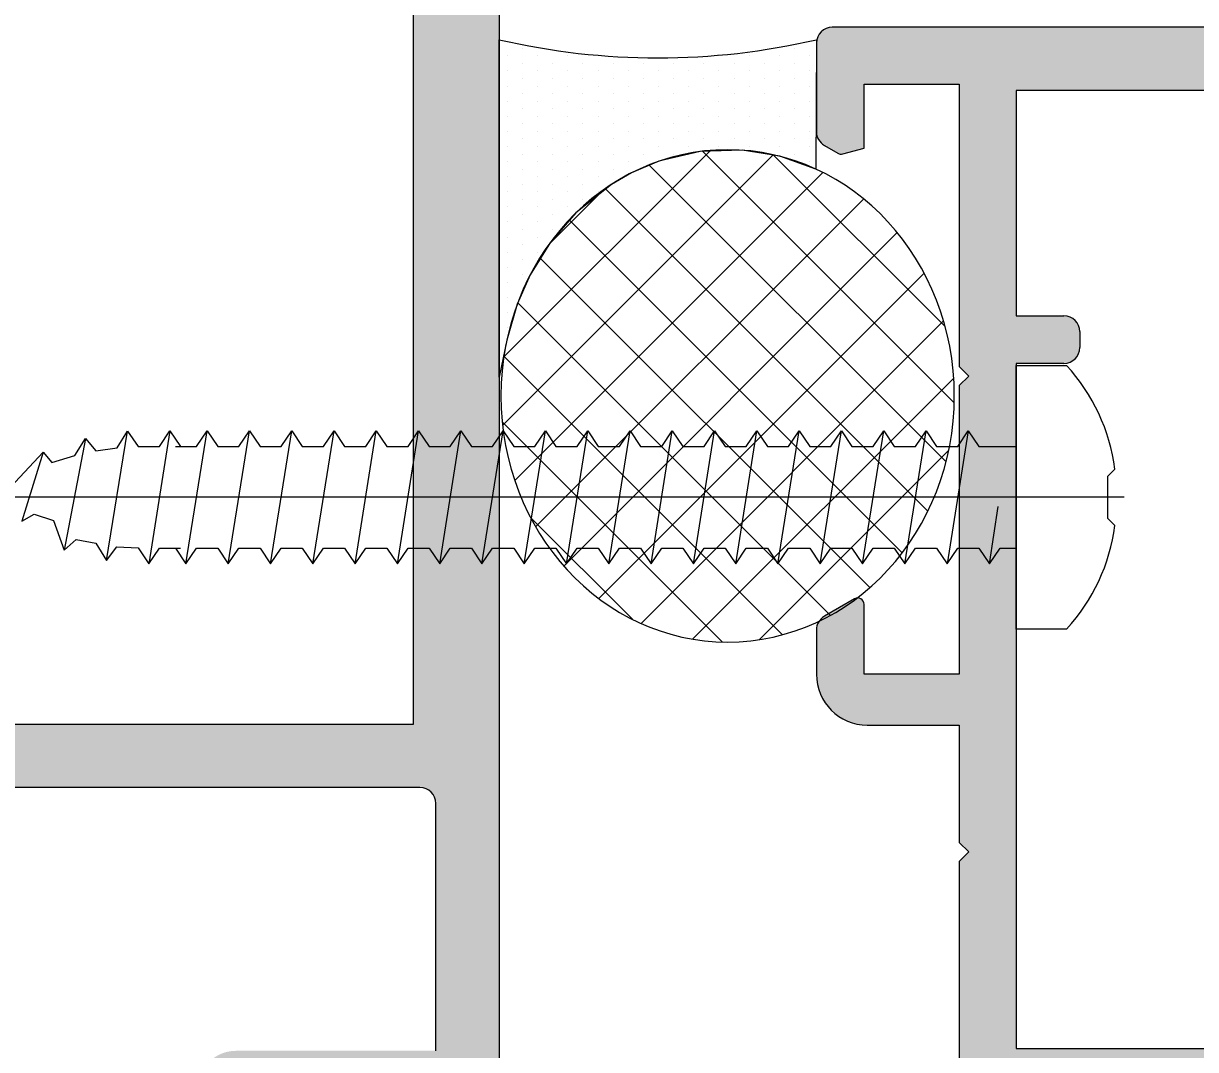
# Model space of a CAD drawing. Extents: x 820 to 5791, y 1495 to 5010.
# Drawn here: x 2907.484 to 2911.179, y 2081.783 to 2085.019 of the extents above; entities that cross this region are included whole.
import ezdxf

# ---------------------------------------------------------------- set-up
doc = ezdxf.new("R2010")
doc.units = 0
doc.header["$LTSCALE"] = 20
doc.layers.get('0').update_dxf_attribs({"linetype": 'CONTINUOUS', "lineweight": 15})
doc.layers.get('DEFPOINTS').update_dxf_attribs({"linetype": 'CONTINUOUS'})
doc.layers.add('_00_TT_PLASTER INTERIOR', color=60, linetype='CONTINUOUS', lineweight=0)
doc.layers.add('ölç', color=63, linetype='CONTINUOUS', lineweight=20)
doc.layers.add('dış ölçü', color=7, linetype='CONTINUOUS', lineweight=20, true_color=0x0d6787)
doc.styles.add('TRS', font='times.ttf', dxfattribs={"width": 0.8})
doc.dimstyles.new('dış ölçü', dxfattribs={"dimtxt": 12, "dimasz": 5, "dimexe": 5, "dimexo": 35, "dimgap": 5, "dimtad": 1, "dimdec": 0, "dimdsep": 46, "dimtxsty": 'TRS', "dimblk": 'DOT', "dimcen": 0, "dimdle": 0.1, "dimclrd": 256, "dimclre": 256, "dimclrt": 73, "dimadec": 0, "dimazin": 0, "dimtfac": 0.3, "dimtdec": 0, "dimtix": 1, "dimtmove": 2, "dimatfit": 3, "dimldrblk": 'DOT', "dimfxl": 1, "dimfxlon": 1, "dimtolj": 1, "dimarcsym": 0})

# ---------------------------------------------------------------- blocks, each defined once
blk = doc.blocks.new('_Dot')
at = {"layer": 'ölç', "color": 0, "lineweight": -2}
blk.add_line((-0.5, 0), (-1, 0), dxfattribs=at)
at = {"layer": 'ölç', "color": 0, "const_width": 0.5}
blk.add_lwpolyline([(-0.25, 0, 1), (0.25, 0, 1)], format="xyb", close=True, dxfattribs=at)
blk = doc.blocks.new('*D176')
at = {"layer": 'DEFPOINTS', "color": 0, "transparency": 16777216}
for p in [(2844.1763, 2097.0445), (3414.391, 2084.5543), (3414.391, 1809.2783)]:
    blk.add_point(p, dxfattribs=at)
at = {"layer": 'dış ölçü', "lineweight": -2, "transparency": 16777216}
for p, q in [((2844.1763, 1810.2783), (2844.1763, 1804.2783)), ((3414.391, 1810.2783), (3414.391, 1804.2783)), ((2849.1763, 1809.2783), (3409.391, 1809.2783))]:
    blk.add_line(p, q, dxfattribs=at)
at = {"layer": 'dış ölçü', "lineweight": -2, "transparency": 16777216, "xscale": 5, "yscale": 5, "zscale": 5, "rotation": 180}
blk.add_blockref('_Dot', (2844.1763, 1809.2783), dxfattribs=at)
at = {"layer": 'dış ölçü', "lineweight": -2, "transparency": 16777216, "xscale": 5, "yscale": 5, "zscale": 5}
blk.add_blockref('_Dot', (3414.391, 1809.2783), dxfattribs=at)
at = {"layer": 'dış ölçü', "color": 73, "transparency": 16777216, "insert": (3129.2837, 1820.3994), "char_height": 12, "attachment_point": 5, "style": 'TRS'}
blk.add_mtext('\\A1;570', dxfattribs=at)
blk = doc.blocks.new('*D180')
at = {"layer": 'DEFPOINTS', "color": 0, "transparency": 16777216}
for p in [(3700.9717, 2100.0445), (2054.2879, 2083.4408), (3700.9717, 1729.2783)]:
    blk.add_point(p, dxfattribs=at)
at = {"layer": 'dış ölçü', "lineweight": -2, "transparency": 16777216}
for p, q in [((2054.2879, 1730.2783), (2054.2879, 1724.2783)), ((3700.9717, 1730.2783), (3700.9717, 1724.2783)), ((2059.2879, 1729.2783), (3695.9717, 1729.2783))]:
    blk.add_line(p, q, dxfattribs=at)
at = {"layer": 'dış ölçü', "lineweight": -2, "transparency": 16777216, "xscale": 5, "yscale": 5, "zscale": 5, "rotation": 180}
blk.add_blockref('_Dot', (2054.2879, 1729.2783), dxfattribs=at)
at = {"layer": 'dış ölçü', "lineweight": -2, "transparency": 16777216, "xscale": 5, "yscale": 5, "zscale": 5}
blk.add_blockref('_Dot', (3700.9717, 1729.2783), dxfattribs=at)
at = {"layer": 'dış ölçü', "color": 73, "transparency": 16777216, "insert": (2877.6298, 1740.3994), "char_height": 12, "attachment_point": 5, "style": 'TRS'}
blk.add_mtext('\\A1;1647', dxfattribs=at)
blk = doc.blocks.new('HGJFG')
h = blk.add_hatch(color=9)
h.dxf.hatch_style = 1
h.paths.add_polyline_path([(-2257.7627, -3287.7404), (-2258.4427, -3287.7404), (-2258.4427, -3289.1104), (-2257.7627, -3289.1104)], flags=16)
edge = h.paths.add_edge_path()
edge.add_line((-2260.4027, -3287.7904), (-2260.4027, -3288.5704))
edge.add_line((-2260.4027, -3288.5704), (-2259.7726, -3288.5704))
edge.add_arc((-2259.7726, -3288.6904), 0.12, 360, 450, ccw=False)
edge.add_line((-2259.6526, -3288.6904), (-2259.6526, -3289.0404))
edge.add_arc((-2259.7026, -3289.0404), 0.05, 270, 360, ccw=False)
edge.add_line((-2259.7026, -3289.0904), (-2259.8425, -3289.0904))
edge.add_arc((-2259.8428, -3289.0604), 0.03, 180, 270.5033, ccw=False)
edge.add_line((-2259.8728, -3289.0604), (-2259.8728, -3289.0404))
edge.add_arc((-2259.8228, -3289.0404), 0.05, 90, 180, ccw=False)
edge.add_line((-2259.8228, -3288.9904), (-2259.7728, -3288.9904))
edge.add_line((-2259.7728, -3288.9904), (-2259.7728, -3288.7904))
edge.add_line((-2259.7728, -3288.7904), (-2260.1028, -3288.7904))
edge.add_line((-2260.1028, -3288.7904), (-2260.1228, -3288.7704))
edge.add_line((-2260.1228, -3288.7704), (-2260.1428, -3288.7904))
edge.add_line((-2260.1428, -3288.7904), (-2260.4728, -3288.7904))
edge.add_line((-2260.4728, -3288.7904), (-2260.4728, -3288.9904))
edge.add_line((-2260.4728, -3288.9904), (-2260.4228, -3288.9904))
edge.add_arc((-2260.4228, -3289.0404), 0.05, 360, 450, ccw=False)
edge.add_line((-2260.3728, -3289.0404), (-2260.3728, -3289.0604))
edge.add_arc((-2260.4028, -3289.0604), 0.03, 270, 360, ccw=False)
edge.add_line((-2260.4028, -3289.0904), (-2260.5527, -3289.0904))
edge.add_arc((-2260.5527, -3289.0404), 0.05, 180, 270, ccw=False)
edge.add_line((-2260.6027, -3289.0404), (-2260.6027, -3270.2905))
edge.add_arc((-2260.5527, -3270.2905), 0.05, 450.0013, 539.9987, ccw=False)
edge.add_line((-2260.5527, -3270.2405), (-2255.6527, -3270.2405))
edge.add_arc((-2255.6527, -3270.2905), 0.05, 360.0013, 449.9987, ccw=False)
edge.add_line((-2255.6027, -3270.2905), (-2255.6027, -3289.0404))
edge.add_arc((-2255.6527, -3289.0404), 0.05, 270, 360, ccw=False)
edge.add_line((-2255.6527, -3289.0904), (-2255.8026, -3289.0904))
edge.add_arc((-2255.8026, -3289.0604), 0.03, 180, 270, ccw=False)
edge.add_line((-2255.8326, -3289.0604), (-2255.8326, -3289.0404))
edge.add_arc((-2255.7826, -3289.0404), 0.05, 90, 180, ccw=False)
edge.add_line((-2255.7826, -3288.9904), (-2255.7326, -3288.9904))
edge.add_line((-2255.7326, -3288.9904), (-2255.7326, -3288.7904))
edge.add_line((-2255.7326, -3288.7904), (-2256.0626, -3288.7904))
edge.add_line((-2256.0626, -3288.7904), (-2256.0826, -3288.7704))
edge.add_line((-2256.0826, -3288.7704), (-2256.1026, -3288.7904))
edge.add_line((-2256.1026, -3288.7904), (-2256.4326, -3288.7904))
edge.add_line((-2256.4326, -3288.7904), (-2256.4326, -3288.9904))
edge.add_line((-2256.4326, -3288.9904), (-2256.3826, -3288.9904))
edge.add_arc((-2256.3826, -3289.0404), 0.05, 360, 450, ccw=False)
edge.add_line((-2256.3326, -3289.0404), (-2256.3326, -3289.0604))
edge.add_arc((-2256.3626, -3289.0604), 0.03, 269.4967, 360, ccw=False)
edge.add_line((-2256.3629, -3289.0904), (-2256.5028, -3289.0904))
edge.add_arc((-2256.5028, -3289.0404), 0.05, 180, 270, ccw=False)
edge.add_line((-2256.5528, -3289.0404), (-2256.5528, -3288.6904))
edge.add_arc((-2256.4328, -3288.6904), 0.12, 90, 180, ccw=False)
edge.add_line((-2256.4328, -3288.5704), (-2255.8027, -3288.5704))
edge.add_line((-2255.8027, -3288.5704), (-2255.8027, -3287.7904))
edge.add_arc((-2255.8527, -3287.7904), 0.05, 360.0013, 449.9987)
edge.add_line((-2255.8527, -3287.7404), (-2257.5927, -3287.7404))
edge.add_line((-2257.5927, -3287.7404), (-2257.5927, -3290.7054))
edge.add_arc((-2257.6427, -3290.7054), 0.05, 270, 360, ccw=False)
edge.add_line((-2257.6427, -3290.7554), (-2257.8127, -3290.7554))
edge.add_line((-2257.8127, -3290.7554), (-2257.8127, -3290.7444))
edge.add_line((-2257.8127, -3290.7444), (-2257.8502, -3290.7227))
edge.add_arc((-2257.8402, -3290.7054), 0.02, 120, 240, ccw=False)
edge.add_line((-2257.8502, -3290.6881), (-2257.8236, -3290.6727))
edge.add_arc((-2257.8336, -3290.6554), 0.02, 300, 420)
edge.add_line((-2257.8236, -3290.6381), (-2257.8502, -3290.6227))
edge.add_arc((-2257.8402, -3290.6054), 0.02, 120, 240, ccw=False)
edge.add_line((-2257.8502, -3290.5881), (-2257.8236, -3290.5727))
edge.add_arc((-2257.8336, -3290.5554), 0.02, 300, 420)
edge.add_line((-2257.8236, -3290.5381), (-2257.8502, -3290.5227))
edge.add_arc((-2257.8402, -3290.5054), 0.02, 120, 240, ccw=False)
edge.add_line((-2257.8502, -3290.4881), (-2257.8236, -3290.4727))
edge.add_arc((-2257.8336, -3290.4554), 0.02, 300, 420)
edge.add_line((-2257.8236, -3290.4381), (-2257.8502, -3290.4227))
edge.add_arc((-2257.8402, -3290.4054), 0.02, 120, 240, ccw=False)
edge.add_line((-2257.8502, -3290.3881), (-2257.8236, -3290.3727))
edge.add_arc((-2257.8336, -3290.3554), 0.02, 300, 420)
edge.add_line((-2257.8236, -3290.3381), (-2257.8502, -3290.3227))
edge.add_arc((-2257.8402, -3290.3054), 0.02, 120, 240, ccw=False)
edge.add_line((-2257.8502, -3290.2881), (-2257.8236, -3290.2727))
edge.add_arc((-2257.8336, -3290.2554), 0.02, 300, 420)
edge.add_line((-2257.8236, -3290.2381), (-2257.8502, -3290.2227))
edge.add_arc((-2257.8402, -3290.2054), 0.02, 120, 240, ccw=False)
edge.add_line((-2257.8502, -3290.1881), (-2257.8236, -3290.1727))
edge.add_arc((-2257.8336, -3290.1554), 0.02, 300, 420)
edge.add_line((-2257.8236, -3290.1381), (-2257.8502, -3290.1227))
edge.add_arc((-2257.8402, -3290.1054), 0.02, 120, 240, ccw=False)
edge.add_line((-2257.8502, -3290.0881), (-2257.8236, -3290.0727))
edge.add_arc((-2257.8336, -3290.0554), 0.02, 300, 420)
edge.add_line((-2257.8236, -3290.0381), (-2257.8502, -3290.0227))
edge.add_arc((-2257.8402, -3290.0054), 0.02, 120, 240, ccw=False)
edge.add_line((-2257.8502, -3289.9881), (-2257.8236, -3289.9727))
edge.add_arc((-2257.8336, -3289.9554), 0.02, 300, 420)
edge.add_line((-2257.8236, -3289.9381), (-2257.8502, -3289.9227))
edge.add_arc((-2257.8402, -3289.9054), 0.02, 120, 240, ccw=False)
edge.add_line((-2257.8502, -3289.8881), (-2257.8236, -3289.8727))
edge.add_arc((-2257.8336, -3289.8554), 0.02, 300, 420)
edge.add_line((-2257.8236, -3289.8381), (-2257.8502, -3289.8227))
edge.add_arc((-2257.8402, -3289.8054), 0.02, 120, 240, ccw=False)
edge.add_line((-2257.8502, -3289.7881), (-2257.8236, -3289.7727))
edge.add_arc((-2257.8336, -3289.7554), 0.02, 300, 420)
edge.add_line((-2257.8236, -3289.7381), (-2257.8502, -3289.7227))
edge.add_arc((-2257.8402, -3289.7054), 0.02, 120, 240, ccw=False)
edge.add_line((-2257.8502, -3289.6881), (-2257.8236, -3289.6727))
edge.add_arc((-2257.8336, -3289.6554), 0.02, 300, 420)
edge.add_line((-2257.8236, -3289.6381), (-2257.8502, -3289.6227))
edge.add_arc((-2257.8402, -3289.6054), 0.02, 120, 240, ccw=False)
edge.add_line((-2257.8502, -3289.5881), (-2257.8236, -3289.5727))
edge.add_arc((-2257.8336, -3289.5554), 0.02, 300, 420)
edge.add_line((-2257.8236, -3289.5381), (-2257.8502, -3289.5227))
edge.add_arc((-2257.8402, -3289.5054), 0.02, 120, 240, ccw=False)
edge.add_line((-2257.8502, -3289.4881), (-2257.8127, -3289.4665))
edge.add_line((-2257.8127, -3289.4665), (-2257.8127, -3289.4554))
edge.add_arc((-2257.9127, -3289.4554), 0.1, 360, 450)
edge.add_line((-2257.9127, -3289.3554), (-2258.2927, -3289.3554))
edge.add_arc((-2258.2927, -3289.4554), 0.1, 450, 540)
edge.add_line((-2258.3927, -3289.4554), (-2258.3927, -3289.5165))
edge.add_line((-2258.3927, -3289.5165), (-2258.3552, -3289.5381))
edge.add_arc((-2258.3652, -3289.5554), 0.02, 300, 420, ccw=False)
edge.add_line((-2258.3552, -3289.5727), (-2258.3818, -3289.5881))
edge.add_arc((-2258.3718, -3289.6054), 0.02, 480, 600)
edge.add_line((-2258.3818, -3289.6227), (-2258.3552, -3289.6381))
edge.add_arc((-2258.3652, -3289.6554), 0.02, 300, 420, ccw=False)
edge.add_line((-2258.3552, -3289.6727), (-2258.3818, -3289.6881))
edge.add_arc((-2258.3718, -3289.7054), 0.02, 480, 600)
edge.add_line((-2258.3818, -3289.7227), (-2258.3552, -3289.7381))
edge.add_arc((-2258.3652, -3289.7554), 0.02, 300, 420, ccw=False)
edge.add_line((-2258.3552, -3289.7727), (-2258.3818, -3289.7881))
edge.add_arc((-2258.3718, -3289.8054), 0.02, 480, 600)
edge.add_line((-2258.3818, -3289.8227), (-2258.3552, -3289.8381))
edge.add_arc((-2258.3652, -3289.8554), 0.02, 300, 420, ccw=False)
edge.add_line((-2258.3552, -3289.8727), (-2258.3818, -3289.8881))
edge.add_arc((-2258.3718, -3289.9054), 0.02, 480, 600)
edge.add_line((-2258.3818, -3289.9227), (-2258.3552, -3289.9381))
edge.add_arc((-2258.3652, -3289.9554), 0.02, 300, 420, ccw=False)
edge.add_line((-2258.3552, -3289.9727), (-2258.3818, -3289.9881))
edge.add_arc((-2258.3718, -3290.0054), 0.02, 480, 600)
edge.add_line((-2258.3818, -3290.0227), (-2258.3552, -3290.0381))
edge.add_arc((-2258.3652, -3290.0554), 0.02, 300, 420, ccw=False)
edge.add_line((-2258.3552, -3290.0727), (-2258.3818, -3290.0881))
edge.add_arc((-2258.3718, -3290.1054), 0.02, 480, 600)
edge.add_line((-2258.3818, -3290.1227), (-2258.3552, -3290.1381))
edge.add_arc((-2258.3652, -3290.1554), 0.02, 300, 420, ccw=False)
edge.add_line((-2258.3552, -3290.1727), (-2258.3818, -3290.1881))
edge.add_arc((-2258.3718, -3290.2054), 0.02, 480, 600)
edge.add_line((-2258.3818, -3290.2227), (-2258.3552, -3290.2381))
edge.add_arc((-2258.3652, -3290.2554), 0.02, 300, 420, ccw=False)
edge.add_line((-2258.3552, -3290.2727), (-2258.3818, -3290.2881))
edge.add_arc((-2258.3718, -3290.3054), 0.02, 480, 600)
edge.add_line((-2258.3818, -3290.3227), (-2258.3552, -3290.3381))
edge.add_arc((-2258.3652, -3290.3554), 0.02, 300, 420, ccw=False)
edge.add_line((-2258.3552, -3290.3727), (-2258.3818, -3290.3881))
edge.add_arc((-2258.3718, -3290.4054), 0.02, 480, 600)
edge.add_line((-2258.3818, -3290.4227), (-2258.3552, -3290.4381))
edge.add_arc((-2258.3652, -3290.4554), 0.02, 300, 420, ccw=False)
edge.add_line((-2258.3552, -3290.4727), (-2258.3818, -3290.4881))
edge.add_arc((-2258.3718, -3290.5054), 0.02, 480, 600)
edge.add_line((-2258.3818, -3290.5227), (-2258.3552, -3290.5381))
edge.add_arc((-2258.3652, -3290.5554), 0.02, 300, 420, ccw=False)
edge.add_line((-2258.3552, -3290.5727), (-2258.3818, -3290.5881))
edge.add_arc((-2258.3718, -3290.6054), 0.02, 480, 600)
edge.add_line((-2258.3818, -3290.6227), (-2258.3552, -3290.6381))
edge.add_arc((-2258.3652, -3290.6554), 0.02, 300, 420, ccw=False)
edge.add_line((-2258.3552, -3290.6727), (-2258.3927, -3290.6944))
edge.add_line((-2258.3927, -3290.6944), (-2258.3927, -3290.7554))
edge.add_line((-2258.3927, -3290.7554), (-2258.5627, -3290.7554))
edge.add_arc((-2258.5627, -3290.7054), 0.05, 180, 270, ccw=False)
edge.add_line((-2258.6127, -3290.7054), (-2258.6127, -3287.7404))
edge.add_line((-2258.6127, -3287.7404), (-2260.3527, -3287.7404))
edge.add_arc((-2260.3527, -3287.7904), 0.05, 450.0013, 539.9987)
h.paths.add_polyline_path([(-2260.3327, -3287.5405), (-2255.8727, -3287.5405), (-2255.8727, -3270.7405), (-2260.3327, -3270.7405)], flags=16)
h = blk.add_hatch(color=9)
h.dxf.hatch_style = 1
edge = h.paths.add_edge_path()
edge.add_arc((-2254.5529, -3285.672), 0.05, 180, 239.9805)
edge.add_line((-2254.5779, -3285.7153), (-2254.5351, -3285.7401))
edge.add_arc((-2254.5251, -3285.7228), 0.02, 239.9805, 284.9979)
edge.add_line((-2254.5199, -3285.7421), (-2254.4529, -3285.7241))
edge.add_line((-2254.4529, -3285.7241), (-2254.4529, -3285.5226))
edge.add_line((-2254.4529, -3285.5226), (-2254.1529, -3285.5226))
edge.add_line((-2254.1529, -3285.5226), (-2254.1529, -3286.4126))
edge.add_line((-2254.1529, -3286.4126), (-2254.1229, -3286.4426))
edge.add_line((-2254.1229, -3286.4426), (-2254.1529, -3286.4725))
edge.add_line((-2254.1529, -3286.4725), (-2254.1529, -3287.3825))
edge.add_line((-2254.1529, -3287.3825), (-2254.4529, -3287.3825))
edge.add_line((-2254.4529, -3287.3825), (-2254.4529, -3287.1625))
edge.add_arc((-2254.4729, -3287.1625), 0.02, 360, 480.0008)
edge.add_line((-2254.4829, -3287.1452), (-2254.5779, -3287.2001))
edge.add_arc((-2254.5529, -3287.2434), 0.05, 480.0008, 540)
edge.add_line((-2254.6029, -3287.2434), (-2254.6029, -3287.3832))
edge.add_arc((-2254.4429, -3287.3832), 0.16, 180, 269.9987)
edge.add_line((-2254.4429, -3287.5432), (-2254.1529, -3287.5432))
edge.add_line((-2254.1529, -3287.5432), (-2254.1529, -3287.9132))
edge.add_line((-2254.1529, -3287.9132), (-2254.1229, -3287.9432))
edge.add_line((-2254.1229, -3287.9432), (-2254.1529, -3287.9732))
edge.add_line((-2254.1529, -3287.9732), (-2254.1529, -3288.7426))
edge.add_line((-2254.1529, -3288.7426), (-2254.1156, -3288.8922))
edge.add_arc((-2254.1347, -3288.898), 0.02, 322.1195, 377, ccw=False)
edge.add_line((-2254.1189, -3288.9103), (-2254.1526, -3288.9536))
edge.add_arc((-2254.1368, -3288.9659), 0.02, 502.1195, 540)
edge.add_line((-2254.1568, -3288.9659), (-2254.1568, -3289.0491))
edge.add_arc((-2254.1368, -3289.0491), 0.02, 180, 282.5)
edge.add_line((-2254.1325, -3289.0686), (-2253.8646, -3289.0092))
edge.add_arc((-2253.8689, -3288.9897), 0.02, 282.5, 486.7933)
edge.add_line((-2253.8809, -3288.9737), (-2254.0083, -3288.795))
edge.add_arc((-2253.992, -3288.7834), 0.02, 197, 215.5, ccw=False)
edge.add_line((-2254.0111, -3288.7893), (-2254.016, -3288.7733))
edge.add_arc((-2253.9873, -3288.7645), 0.03, 47, 197, ccw=False)
edge.add_line((-2253.9669, -3288.7426), (-2253.5429, -3288.7426))
edge.add_arc((-2253.5429, -3288.7626), 0.02, 360, 450, ccw=False)
edge.add_line((-2253.5229, -3288.7626), (-2253.5229, -3288.7974))
edge.add_arc((-2253.5429, -3288.7974), 0.02, 331.1695, 360, ccw=False)
edge.add_line((-2253.5253, -3288.8071), (-2253.6054, -3288.9526))
edge.add_arc((-2253.6054, -3288.9726), 0.02, 450, 630)
edge.add_line((-2253.6054, -3288.9926), (-2253.4515, -3288.9926))
edge.add_arc((-2253.4515, -3288.9426), 0.05, 270, 331.1695)
edge.add_line((-2253.4077, -3288.9667), (-2253.2901, -3288.7529))
edge.add_arc((-2253.2725, -3288.7626), 0.02, 450, 511.1695, ccw=False)
edge.add_line((-2253.2725, -3288.7426), (-2249.7125, -3288.7426))
edge.add_line((-2249.7125, -3288.7426), (-2249.7125, -3288.9426))
edge.add_arc((-2249.6625, -3288.9426), 0.05, 540, 630)
edge.add_line((-2249.6625, -3288.9926), (-2249.2503, -3288.9926))
edge.add_arc((-2249.2503, -3288.9726), 0.02, 270, 450)
edge.add_line((-2249.2503, -3288.9526), (-2249.3304, -3288.8071))
edge.add_arc((-2249.3129, -3288.7974), 0.02, 180, 208.8305, ccw=False)
edge.add_line((-2249.3329, -3288.7974), (-2249.3329, -3288.7626))
edge.add_arc((-2249.3129, -3288.7626), 0.02, 450, 540, ccw=False)
edge.add_line((-2249.3129, -3288.7426), (-2248.8889, -3288.7426))
edge.add_arc((-2248.8684, -3288.7645), 0.03, 343, 493, ccw=False)
edge.add_line((-2248.8397, -3288.7733), (-2248.8446, -3288.7893))
edge.add_arc((-2248.8638, -3288.7834), 0.02, 324.5, 343, ccw=False)
edge.add_line((-2248.8475, -3288.795), (-2248.9749, -3288.9737))
edge.add_arc((-2248.9869, -3288.9897), 0.02, 413.2067, 617.5)
edge.add_line((-2248.9912, -3289.0092), (-2248.7233, -3289.0686))
edge.add_arc((-2248.719, -3289.0491), 0.02, 257.5, 360)
edge.add_line((-2248.699, -3289.0491), (-2248.699, -3288.9659))
edge.add_arc((-2248.719, -3288.9659), 0.02, 360, 397.8805)
edge.add_line((-2248.7032, -3288.9536), (-2248.7368, -3288.9103))
edge.add_arc((-2248.721, -3288.898), 0.02, 163, 217.8805, ccw=False)
edge.add_line((-2248.7402, -3288.8922), (-2248.7029, -3288.7427))
edge.add_line((-2248.7029, -3288.7427), (-2248.7029, -3287.9722))
edge.add_line((-2248.7029, -3287.9722), (-2248.7329, -3287.9422))
edge.add_line((-2248.7329, -3287.9422), (-2248.7029, -3287.9122))
edge.add_line((-2248.7029, -3287.9122), (-2248.7029, -3287.6226))
edge.add_line((-2248.7029, -3287.6226), (-2248.7329, -3287.5926))
edge.add_line((-2248.7329, -3287.5926), (-2248.7029, -3287.5626))
edge.add_line((-2248.7029, -3287.5626), (-2248.7029, -3286.3926))
edge.add_line((-2248.7029, -3286.3926), (-2248.4529, -3286.3926))
edge.add_arc((-2248.4529, -3286.3426), 0.05, 270, 360)
edge.add_line((-2248.4029, -3286.3426), (-2248.4029, -3285.5626))
edge.add_arc((-2248.3829, -3285.5626), 0.02, 450, 540, ccw=False)
edge.add_line((-2248.3829, -3285.5426), (-2247.9229, -3285.5426))
edge.add_arc((-2247.9229, -3285.5626), 0.02, 360, 450, ccw=False)
edge.add_line((-2247.9029, -3285.5626), (-2247.9029, -3285.6726))
edge.add_arc((-2247.8529, -3285.6726), 0.05, 180, 269.9642)
edge.add_line((-2247.8529, -3285.7226), (-2247.6929, -3285.7227))
edge.add_arc((-2247.6929, -3285.6827), 0.04, 270, 450)
edge.add_line((-2247.6929, -3285.6427), (-2247.7829, -3285.6427))
edge.add_line((-2247.7829, -3285.6427), (-2247.7829, -3285.5326))
edge.add_arc((-2247.7329, -3285.5326), 0.05, 450, 540, ccw=False)
edge.add_line((-2247.7329, -3285.4826), (-2247.0729, -3285.4826))
edge.add_arc((-2247.0729, -3285.5326), 0.05, 360, 450, ccw=False)
edge.add_line((-2247.0229, -3285.5326), (-2247.0229, -3285.6427))
edge.add_line((-2247.0229, -3285.6427), (-2247.1131, -3285.6427))
edge.add_arc((-2247.1128, -3285.6826), 0.04, 450.4308, 630.2863)
edge.add_line((-2247.1126, -3285.7226), (-2246.9529, -3285.7226))
edge.add_arc((-2246.9529, -3285.6726), 0.05, 270, 360)
edge.add_line((-2246.9029, -3285.6726), (-2246.9029, -3285.3926))
edge.add_arc((-2246.9529, -3285.3926), 0.05, 360, 450)
edge.add_line((-2246.9529, -3285.3426), (-2254.5529, -3285.3426))
edge.add_arc((-2254.5529, -3285.3926), 0.05, 450, 540)
edge.add_line((-2254.6029, -3285.3926), (-2254.6029, -3285.672))
edge = h.paths.add_edge_path(flags=16)
edge.add_line((-2248.5829, -3286.2026), (-2248.5829, -3285.5626))
edge.add_arc((-2248.6029, -3285.5626), 0.02, 360, 450)
edge.add_line((-2248.6029, -3285.5426), (-2253.9729, -3285.5426))
edge.add_line((-2253.9729, -3285.5426), (-2253.9729, -3286.2526))
edge.add_line((-2253.9729, -3286.2526), (-2253.8229, -3286.2526))
edge.add_arc((-2253.8229, -3286.3026), 0.05, 360, 450, ccw=False)
edge.add_line((-2253.7729, -3286.3026), (-2253.7729, -3286.3526))
edge.add_arc((-2253.8229, -3286.3526), 0.05, 270, 360, ccw=False)
edge.add_line((-2253.8229, -3286.4026), (-2253.9729, -3286.4026))
edge.add_line((-2253.9729, -3286.4026), (-2253.9729, -3288.5626))
edge.add_line((-2253.9729, -3288.5626), (-2248.8829, -3288.5626))
edge.add_line((-2248.8829, -3288.5626), (-2248.8829, -3286.4026))
edge.add_line((-2248.8829, -3286.4026), (-2249.6329, -3286.4026))
edge.add_arc((-2249.6329, -3286.3526), 0.05, 180, 270, ccw=False)
edge.add_line((-2249.6829, -3286.3526), (-2249.6829, -3286.2726))
edge.add_arc((-2249.6329, -3286.2726), 0.05, 90, 180, ccw=False)
edge.add_line((-2249.6329, -3286.2226), (-2248.6029, -3286.2226))
edge.add_arc((-2248.6029, -3286.2026), 0.02, 270, 360)
at = {"color": 9}
for p, q in [((-2255.6027, -3270.2905), (-2255.6027, -3289.0404)), ((-2255.8727, -3287.5405), (-2255.8727, -3270.7405)), ((-2246.9529, -3285.3426), (-2254.5529, -3285.3426)), ((-2255.6027, -3286.4462), (-2255.6027, -3285.3821)), ((-2255.5293, -3285.4092), (-2255.5293, -3285.4092)), ((-2254.6721, -3285.4092), (-2254.6721, -3285.4092)), ((-2254.6029, -3285.3821), (-2254.6044, -3285.7902)), ((-2254.6029, -3285.3926), (-2254.6029, -3285.672)), ((-2255.5769, -3285.433), (-2255.5769, -3285.433)), ((-2255.4817, -3285.433), (-2255.4817, -3285.433)), ((-2255.3864, -3285.433), (-2255.3864, -3285.433)), ((-2255.2912, -3285.433), (-2255.2912, -3285.433)), ((-2254.9102, -3285.433), (-2254.9102, -3285.433)), ((-2254.8149, -3285.433), (-2254.8149, -3285.433)), ((-2254.7197, -3285.433), (-2254.7197, -3285.433)), ((-2254.6244, -3285.433), (-2254.6244, -3285.433)), ((-2255.5769, -3285.4806), (-2255.5769, -3285.4806)), ((-2255.5293, -3285.4568), (-2255.5293, -3285.4568)), ((-2255.4817, -3285.4806), (-2255.4817, -3285.4806)), ((-2255.4341, -3285.4568), (-2255.4341, -3285.4568)), ((-2255.3864, -3285.4806), (-2255.3864, -3285.4806)), ((-2255.3388, -3285.4568), (-2255.3388, -3285.4568)), ((-2255.2912, -3285.4806), (-2255.2912, -3285.4806)), ((-2255.2436, -3285.4568), (-2255.2436, -3285.4568)), ((-2255.1959, -3285.4806), (-2255.1959, -3285.4806)), ((-2255.1483, -3285.4568), (-2255.1483, -3285.4568)), ((-2255.1007, -3285.4806), (-2255.1007, -3285.4806)), ((-2255.0531, -3285.4568), (-2255.0531, -3285.4568)), ((-2255.0054, -3285.4806), (-2255.0054, -3285.4806)), ((-2254.9578, -3285.4568), (-2254.9578, -3285.4568)), ((-2254.9102, -3285.4806), (-2254.9102, -3285.4806)), ((-2254.8626, -3285.4568), (-2254.8626, -3285.4568)), ((-2254.8149, -3285.4806), (-2254.8149, -3285.4806)), ((-2254.7673, -3285.4568), (-2254.7673, -3285.4568)), ((-2254.7197, -3285.4806), (-2254.7197, -3285.4806)), ((-2254.6721, -3285.4568), (-2254.6721, -3285.4568)), ((-2254.6244, -3285.4806), (-2254.6244, -3285.4806)), ((-2255.5293, -3285.5044), (-2255.5293, -3285.5044)), ((-2255.4341, -3285.5044), (-2255.4341, -3285.5044)), ((-2255.3388, -3285.5044), (-2255.3388, -3285.5044)), ((-2255.2436, -3285.5044), (-2255.2436, -3285.5044)), ((-2255.1483, -3285.5044), (-2255.1483, -3285.5044)), ((-2255.0531, -3285.5044), (-2255.0531, -3285.5044)), ((-2254.9578, -3285.5044), (-2254.9578, -3285.5044)), ((-2254.8626, -3285.5044), (-2254.8626, -3285.5044)), ((-2254.7673, -3285.5044), (-2254.7673, -3285.5044)), ((-2254.6721, -3285.5044), (-2254.6721, -3285.5044)), ((-2254.4529, -3285.7241), (-2254.4529, -3285.5226)), ((-2254.4529, -3285.5226), (-2254.1529, -3285.5226)), ((-2254.1529, -3285.5226), (-2254.1529, -3286.4126)), ((-2255.5769, -3285.5282), (-2255.5769, -3285.5282)), ((-2255.5293, -3285.5521), (-2255.5293, -3285.5521)), ((-2255.4817, -3285.5282), (-2255.4817, -3285.5282)), ((-2255.4341, -3285.5521), (-2255.4341, -3285.5521)), ((-2255.3864, -3285.5282), (-2255.3864, -3285.5282)), ((-2255.3388, -3285.5521), (-2255.3388, -3285.5521)), ((-2255.2912, -3285.5282), (-2255.2912, -3285.5282)), ((-2255.2436, -3285.5521), (-2255.2436, -3285.5521)), ((-2255.1959, -3285.5282), (-2255.1959, -3285.5282)), ((-2255.1483, -3285.5521), (-2255.1483, -3285.5521)), ((-2255.1007, -3285.5282), (-2255.1007, -3285.5282)), ((-2255.0531, -3285.5521), (-2255.0531, -3285.5521)), ((-2255.0054, -3285.5282), (-2255.0054, -3285.5282)), ((-2254.9578, -3285.5521), (-2254.9578, -3285.5521)), ((-2254.9102, -3285.5282), (-2254.9102, -3285.5282)), ((-2254.8626, -3285.5521), (-2254.8626, -3285.5521)), ((-2254.8149, -3285.5282), (-2254.8149, -3285.5282)), ((-2254.7673, -3285.5521), (-2254.7673, -3285.5521)), ((-2254.7197, -3285.5282), (-2254.7197, -3285.5282)), ((-2254.6721, -3285.5521), (-2254.6721, -3285.5521)), ((-2254.6244, -3285.5282), (-2254.6244, -3285.5282)), ((-2248.6029, -3285.5426), (-2253.9729, -3285.5426)), ((-2253.9729, -3285.5426), (-2253.9729, -3286.2526)), ((-2255.5769, -3285.5759), (-2255.5769, -3285.5759)), ((-2255.4817, -3285.5759), (-2255.4817, -3285.5759)), ((-2255.3864, -3285.5759), (-2255.3864, -3285.5759)), ((-2255.2912, -3285.5759), (-2255.2912, -3285.5759)), ((-2255.1959, -3285.5759), (-2255.1959, -3285.5759)), ((-2255.1007, -3285.5759), (-2255.1007, -3285.5759)), ((-2255.0054, -3285.5759), (-2255.0054, -3285.5759)), ((-2254.9102, -3285.5759), (-2254.9102, -3285.5759)), ((-2254.8149, -3285.5759), (-2254.8149, -3285.5759)), ((-2254.7197, -3285.5759), (-2254.7197, -3285.5759)), ((-2254.6244, -3285.5759), (-2254.6244, -3285.5759)), ((-2255.5769, -3285.6235), (-2255.5769, -3285.6235)), ((-2255.5293, -3285.5997), (-2255.5293, -3285.5997)), ((-2255.4817, -3285.6235), (-2255.4817, -3285.6235)), ((-2255.4341, -3285.5997), (-2255.4341, -3285.5997)), ((-2255.3864, -3285.6235), (-2255.3864, -3285.6235)), ((-2255.3388, -3285.5997), (-2255.3388, -3285.5997)), ((-2255.2912, -3285.6235), (-2255.2912, -3285.6235)), ((-2255.2436, -3285.5997), (-2255.2436, -3285.5997)), ((-2255.1959, -3285.6235), (-2255.1959, -3285.6235)), ((-2255.1483, -3285.5997), (-2255.1483, -3285.5997)), ((-2255.1007, -3285.6235), (-2255.1007, -3285.6235)), ((-2255.0531, -3285.5997), (-2255.0531, -3285.5997)), ((-2255.0054, -3285.6235), (-2255.0054, -3285.6235)), ((-2254.9578, -3285.5997), (-2254.9578, -3285.5997)), ((-2254.9102, -3285.6235), (-2254.9102, -3285.6235)), ((-2254.8626, -3285.5997), (-2254.8626, -3285.5997)), ((-2254.8149, -3285.6235), (-2254.8149, -3285.6235)), ((-2254.7673, -3285.5997), (-2254.7673, -3285.5997)), ((-2254.7197, -3285.6235), (-2254.7197, -3285.6235)), ((-2254.6721, -3285.5997), (-2254.6721, -3285.5997)), ((-2254.6244, -3285.6235), (-2254.6244, -3285.6235)), ((-2255.5769, -3285.6711), (-2255.5769, -3285.6711)), ((-2255.5293, -3285.6473), (-2255.5293, -3285.6473)), ((-2255.4817, -3285.6711), (-2255.4817, -3285.6711)), ((-2255.4341, -3285.6473), (-2255.4341, -3285.6473)), ((-2255.3864, -3285.6711), (-2255.3864, -3285.6711)), ((-2255.3388, -3285.6473), (-2255.3388, -3285.6473)), ((-2255.2912, -3285.6711), (-2255.2912, -3285.6711)), ((-2255.2436, -3285.6473), (-2255.2436, -3285.6473)), ((-2255.1959, -3285.6711), (-2255.1959, -3285.6711)), ((-2255.1483, -3285.6473), (-2255.1483, -3285.6473)), ((-2255.1007, -3285.6711), (-2255.1007, -3285.6711)), ((-2255.0531, -3285.6473), (-2255.0531, -3285.6473)), ((-2255.0054, -3285.6711), (-2255.0054, -3285.6711)), ((-2254.9578, -3285.6473), (-2254.9578, -3285.6473)), ((-2254.9102, -3285.6711), (-2254.9102, -3285.6711)), ((-2254.8626, -3285.6473), (-2254.8626, -3285.6473)), ((-2254.8149, -3285.6711), (-2254.8149, -3285.6711)), ((-2254.7673, -3285.6473), (-2254.7673, -3285.6473)), ((-2254.7197, -3285.6711), (-2254.7197, -3285.6711)), ((-2254.6721, -3285.6473), (-2254.6721, -3285.6473)), ((-2254.6244, -3285.6711), (-2254.6244, -3285.6711)), ((-2255.5293, -3285.6949), (-2255.5293, -3285.6949)), ((-2255.4341, -3285.6949), (-2255.4341, -3285.6949)), ((-2255.3388, -3285.6949), (-2255.3388, -3285.6949)), ((-2255.2436, -3285.6949), (-2255.2436, -3285.6949)), ((-2255.1483, -3285.6949), (-2255.1483, -3285.6949)), ((-2255.0531, -3285.6949), (-2255.0531, -3285.6949)), ((-2254.9578, -3285.6949), (-2254.9578, -3285.6949)), ((-2254.8626, -3285.6949), (-2254.8626, -3285.6949)), ((-2254.7673, -3285.6949), (-2254.7673, -3285.6949)), ((-2254.6721, -3285.6949), (-2254.6721, -3285.6949)), ((-2254.7388, -3285.7448, -2284.56), (-2255.5924, -3286.5984, -2284.56)), ((-2254.9372, -3285.7311, -2284.56), (-2255.5886, -3286.3824, -2284.56)), ((-2255.5769, -3285.7187), (-2255.5769, -3285.7187)), ((-2255.5293, -3285.7426), (-2255.5293, -3285.7426)), ((-2255.4817, -3285.7187), (-2255.4817, -3285.7187)), ((-2255.4341, -3285.7426), (-2255.4341, -3285.7426)), ((-2255.3864, -3285.7187), (-2255.3864, -3285.7187)), ((-2255.3388, -3285.7426), (-2255.3388, -3285.7426)), ((-2255.2912, -3285.7187), (-2255.2912, -3285.7187)), ((-2255.2436, -3285.7426), (-2255.2436, -3285.7426)), ((-2255.1959, -3285.7187), (-2255.1959, -3285.7187)), ((-2255.1483, -3285.7426), (-2255.1483, -3285.7426)), ((-2255.1007, -3285.7187), (-2255.1007, -3285.7187)), ((-2254.9699, -3285.7346), (-2255.0996, -3285.7654)), ((-2255.0531, -3285.7426), (-2255.0531, -3285.7426)), ((-2255.0054, -3285.7187), (-2255.0054, -3285.7187)), ((-2254.8366, -3285.7305), (-2254.9699, -3285.7346)), ((-2254.9621, -3285.7336, -2284.56), (-2254.1685, -3286.5272, -2284.56)), ((-2254.9102, -3285.7187), (-2254.9102, -3285.7187)), ((-2254.7178, -3285.7498), (-2254.8366, -3285.7305)), ((-2254.8149, -3285.7187), (-2254.8149, -3285.7187)), ((-2254.7388, -3285.7448, -2284.56), (-2254.1972, -3286.2864, -2284.56)), ((-2254.7197, -3285.7187), (-2254.7197, -3285.7187)), ((-2254.6721, -3285.7426), (-2254.6721, -3285.7426)), ((-2254.6244, -3285.7187), (-2254.6244, -3285.7187)), ((-2254.5779, -3285.7153), (-2254.5351, -3285.7401)), ((-2254.5199, -3285.7421), (-2254.4529, -3285.7241)), ((-2255.5769, -3285.7664), (-2255.5769, -3285.7664)), ((-2255.4817, -3285.7664), (-2255.4817, -3285.7664)), ((-2255.3864, -3285.7664), (-2255.3864, -3285.7664)), ((-2255.2912, -3285.7664), (-2255.2912, -3285.7664)), ((-2255.1959, -3285.7664), (-2255.1959, -3285.7664)), ((-2255.0996, -3285.7654), (-2255.1854, -3285.8018)), ((-2255.1308, -3285.777, -2284.56), (-2254.1944, -3286.7134, -2284.56)), ((-2254.6044, -3285.7902), (-2254.7178, -3285.7498)), ((-2254.6244, -3285.7664), (-2254.6244, -3285.7664)), ((-2255.5769, -3285.814), (-2255.5769, -3285.814)), ((-2254.5826, -3285.8007, -2284.56), (-2255.554, -3286.7721, -2284.56)), ((-2255.5293, -3285.7902), (-2255.5293, -3285.7902)), ((-2255.4817, -3285.814), (-2255.4817, -3285.814)), ((-2255.4341, -3285.7902), (-2255.4341, -3285.7902)), ((-2255.3864, -3285.814), (-2255.3864, -3285.814)), ((-2255.3388, -3285.7902), (-2255.3388, -3285.7902)), ((-2255.2912, -3285.814), (-2255.2912, -3285.814)), ((-2255.1854, -3285.8018), (-2255.2491, -3285.8385)), ((-2255.2436, -3285.7902), (-2255.2436, -3285.7902)), ((-2255.5293, -3285.8378), (-2255.5293, -3285.8378)), ((-2255.2729, -3285.8546, -2284.56), (-2255.4476, -3286.0293, -2284.56)), ((-2255.4341, -3285.8378), (-2255.4341, -3285.8378)), ((-2255.2491, -3285.8385), (-2255.3613, -3285.9284)), ((-2255.3388, -3285.8378), (-2255.3388, -3285.8378)), ((-2255.2685, -3285.8515, -2284.56), (-2254.2514, -3286.8686, -2284.56)), ((-2255.5769, -3285.8616), (-2255.5769, -3285.8616)), ((-2255.5293, -3285.8854), (-2255.5293, -3285.8854)), ((-2254.454, -3285.8842, -2284.56), (-2255.488, -3286.9182, -2284.56)), ((-2255.4817, -3285.8616), (-2255.4817, -3285.8616)), ((-2255.4341, -3285.8854), (-2255.4341, -3285.8854)), ((-2255.3864, -3285.8616), (-2255.3864, -3285.8616)), ((-2255.3388, -3285.8854), (-2255.3388, -3285.8854)), ((-2255.2912, -3285.8616), (-2255.2912, -3285.8616)), ((-2255.5769, -3285.9092), (-2255.5769, -3285.9092)), ((-2255.4817, -3285.9092), (-2255.4817, -3285.9092)), ((-2255.3613, -3285.9284), (-2255.4413, -3286.0206)), ((-2255.3864, -3285.9092), (-2255.3864, -3285.9092)), ((-2255.5769, -3285.9569), (-2255.5769, -3285.9569)), ((-2255.5293, -3285.9331), (-2255.5293, -3285.9331)), ((-2255.4817, -3285.9569), (-2255.4817, -3285.9569)), ((-2255.4341, -3285.9331), (-2255.4341, -3285.9331)), ((-2255.3864, -3285.9569), (-2255.3864, -3285.9569)), ((-2255.3823, -3285.9498, -2284.56), (-2254.3322, -3286.9999, -2284.56)), ((-2255.5769, -3286.0045), (-2255.5769, -3286.0045)), ((-2255.5293, -3285.9807), (-2255.5293, -3285.9807)), ((-2255.4817, -3286.0045), (-2255.4817, -3286.0045)), ((-2255.4341, -3285.9807), (-2255.4341, -3285.9807)), ((-2254.348, -3285.9904, -2284.56), (-2255.3994, -3287.0418, -2284.56)), ((-2255.5293, -3286.0283), (-2255.5293, -3286.0283)), ((-2255.4413, -3286.0206), (-2255.5053, -3286.1237)), ((-2255.5769, -3286.0521), (-2255.5769, -3286.0521)), ((-2255.5293, -3286.0759), (-2255.5293, -3286.0759)), ((-2255.4817, -3286.0521), (-2255.4817, -3286.0521)), ((-2255.4745, -3286.0697, -2284.56), (-2254.4346, -3287.1097, -2284.56)), ((-2255.5769, -3286.0997), (-2255.5769, -3286.0997)), ((-2255.5769, -3286.1474), (-2255.5769, -3286.1474)), ((-2255.5053, -3286.1237), (-2255.546, -3286.2155)), ((-2255.5293, -3286.1236), (-2255.5293, -3286.1236)), ((-2254.2635, -3286.118, -2284.56), (-2255.2892, -3287.1438, -2284.56)), ((-2255.5293, -3286.1712), (-2255.5293, -3286.1712)), ((-2255.546, -3286.2155), (-2255.5791, -3286.3298)), ((-2255.5769, -3286.195), (-2255.5769, -3286.195)), ((-2255.5446, -3286.2118, -2284.56), (-2254.5591, -3287.1972, -2284.56)), ((-2255.5769, -3286.2426), (-2255.5769, -3286.2426)), ((-2253.9729, -3286.2526), (-2253.8229, -3286.2526)), ((-2255.5769, -3286.2902), (-2255.5769, -3286.2902)), ((-2254.2022, -3286.2688, -2284.56), (-2255.1559, -3287.2226, -2284.56)), ((-2255.5791, -3286.3298), (-2255.6027, -3286.4462)), ((-2253.7729, -3286.3026), (-2253.7729, -3286.3526)), ((-2255.5883, -3286.3803, -2284.56), (-2254.7101, -3287.2584, -2284.56)), ((-2253.8229, -3286.4026), (-2253.9729, -3286.4026)), ((-2253.9729, -3286.4026), (-2253.9729, -3288.5626)), ((-2253.9728, -3286.675), (-2253.9728, -3286.4094)), ((-2253.9728, -3286.4094), (-2253.8145, -3286.4094)), ((-2254.1529, -3286.4126), (-2254.1229, -3286.4426)), ((-2254.1229, -3286.4426), (-2254.1529, -3286.4725)), ((-2254.1701, -3286.4489, -2284.56), (-2254.9933, -3287.2721, -2284.56)), ((-2254.1529, -3286.4725), (-2254.1529, -3287.3825)), ((-2255.5936, -3286.5871, -2284.56), (-2254.8994, -3287.2813, -2284.56)), ((-2256.8408, -3287.0243), (-2256.7742, -3286.617)), ((-2256.8075, -3286.6693), (-2256.7742, -3286.617)), ((-2256.7742, -3286.617), (-2256.7408, -3286.6652)), ((-2256.6408, -3286.615), (-2256.7075, -3287.035)), ((-2256.6742, -3286.665), (-2256.6408, -3286.615)), ((-2256.6408, -3286.615), (-2256.6075, -3286.665)), ((-2256.5903, -3287.035), (-2256.5236, -3286.615)), ((-2256.5569, -3286.665), (-2256.5236, -3286.615)), ((-2256.5236, -3286.615), (-2256.4903, -3286.665)), ((-2256.457, -3287.035), (-2256.3903, -3286.615)), ((-2256.4236, -3286.665), (-2256.3903, -3286.615)), ((-2256.3903, -3286.615), (-2256.357, -3286.665)), ((-2256.3237, -3287.035), (-2256.257, -3286.615)), ((-2256.2903, -3286.665), (-2256.257, -3286.615)), ((-2256.257, -3286.615), (-2256.2237, -3286.665)), ((-2256.1904, -3287.035), (-2256.1237, -3286.615)), ((-2256.157, -3286.665), (-2256.1237, -3286.615)), ((-2256.1237, -3286.615), (-2256.0904, -3286.665)), ((-2256.0571, -3287.035), (-2255.9904, -3286.615)), ((-2256.0237, -3286.665), (-2255.9904, -3286.615)), ((-2255.9904, -3286.615), (-2255.9571, -3286.665)), ((-2255.9238, -3287.035), (-2255.8571, -3286.615)), ((-2255.8904, -3286.665), (-2255.8571, -3286.615)), ((-2255.8571, -3286.615), (-2255.8238, -3286.665)), ((-2255.7905, -3287.035), (-2255.7238, -3286.615)), ((-2255.7571, -3286.665), (-2255.7238, -3286.615)), ((-2255.7238, -3286.615), (-2255.6905, -3286.665)), ((-2255.6572, -3287.035), (-2255.5905, -3286.615)), ((-2255.6238, -3286.665), (-2255.5905, -3286.615)), ((-2255.5905, -3286.615), (-2255.5572, -3286.665)), ((-2255.5239, -3287.035), (-2255.4572, -3286.615)), ((-2255.4905, -3286.665), (-2255.4572, -3286.615)), ((-2255.4572, -3286.615), (-2255.4239, -3286.665)), ((-2255.3906, -3287.035), (-2255.3239, -3286.615)), ((-2255.3572, -3286.665), (-2255.3239, -3286.615)), ((-2255.3239, -3286.615), (-2255.2906, -3286.665)), ((-2255.2573, -3287.035), (-2255.1906, -3286.615)), ((-2255.2239, -3286.665), (-2255.1906, -3286.615)), ((-2255.1906, -3286.615), (-2255.1573, -3286.665)), ((-2255.124, -3287.035), (-2255.0573, -3286.615)), ((-2255.0906, -3286.665), (-2255.0573, -3286.615)), ((-2255.0573, -3286.615), (-2255.024, -3286.665)), ((-2254.9907, -3287.035), (-2254.924, -3286.615)), ((-2254.9573, -3286.665), (-2254.924, -3286.615)), ((-2254.924, -3286.615), (-2254.8907, -3286.665)), ((-2254.8574, -3287.035), (-2254.7907, -3286.615)), ((-2254.824, -3286.665), (-2254.7907, -3286.615)), ((-2254.7907, -3286.615), (-2254.7574, -3286.665)), ((-2254.7241, -3287.035), (-2254.6574, -3286.615)), ((-2254.6907, -3286.665), (-2254.6574, -3286.615)), ((-2254.6574, -3286.615), (-2254.6241, -3286.665)), ((-2254.5908, -3287.035), (-2254.5241, -3286.615)), ((-2254.5574, -3286.665), (-2254.5241, -3286.615)), ((-2254.5241, -3286.615), (-2254.4908, -3286.665)), ((-2254.4575, -3287.035), (-2254.3908, -3286.615)), ((-2254.4241, -3286.665), (-2254.3908, -3286.615)), ((-2254.3908, -3286.615), (-2254.3575, -3286.665)), ((-2254.3242, -3287.035), (-2254.2575, -3286.615)), ((-2254.2908, -3286.665), (-2254.2575, -3286.615)), ((-2254.2575, -3286.615), (-2254.2242, -3286.665)), ((-2254.1242, -3286.615), (-2254.1908, -3287.035)), ((-2254.1575, -3286.665), (-2254.1242, -3286.615)), ((-2254.1242, -3286.615), (-2254.0908, -3286.665)), ((-2256.9075, -3286.6393), (-2256.9742, -3286.9915)), ((-2256.9408, -3286.6931), (-2256.9075, -3286.6393)), ((-2256.9075, -3286.6393), (-2256.8742, -3286.6786)), ((-2256.8742, -3286.6786), (-2256.8075, -3286.6693)), ((-2256.7408, -3286.6652), (-2256.6742, -3286.665)), ((-2256.6236, -3286.665), (-2256.5569, -3286.665)), ((-2256.4903, -3286.665), (-2256.4236, -3286.665)), ((-2256.357, -3286.665), (-2256.2903, -3286.665)), ((-2256.2237, -3286.665), (-2256.157, -3286.665)), ((-2256.0904, -3286.665), (-2256.0237, -3286.665)), ((-2255.9571, -3286.665), (-2255.8904, -3286.665)), ((-2255.8238, -3286.665), (-2255.7571, -3286.665)), ((-2255.6905, -3286.665), (-2255.6238, -3286.665)), ((-2255.5572, -3286.665), (-2255.4905, -3286.665)), ((-2255.4239, -3286.665), (-2255.3572, -3286.665)), ((-2255.2906, -3286.665), (-2255.2239, -3286.665)), ((-2255.1573, -3286.665), (-2255.0906, -3286.665)), ((-2255.024, -3286.665), (-2254.9573, -3286.665)), ((-2254.8907, -3286.665), (-2254.824, -3286.665)), ((-2254.7574, -3286.665), (-2254.6907, -3286.665)), ((-2254.6241, -3286.665), (-2254.5574, -3286.665)), ((-2254.4908, -3286.665), (-2254.4241, -3286.665)), ((-2254.3575, -3286.665), (-2254.2908, -3286.665)), ((-2254.2242, -3286.665), (-2254.1575, -3286.665)), ((-2254.0908, -3286.665), (-2253.9728, -3286.665)), ((-2257.1729, -3286.825), (-2257.0408, -3286.6832)), ((-2257.0408, -3286.6832), (-2257.1075, -3286.9007)), ((-2257.0408, -3286.6832), (-2257.0137, -3286.715)), ((-2257.0137, -3286.715), (-2256.9408, -3286.6931)), ((-2254.186, -3286.6769, -2284.56), (-2254.7829, -3287.2738, -2284.56)), ((-2253.9729, -3286.975), (-2253.9729, -3286.675)), ((-2253.9729, -3286.95), (-2253.9729, -3286.7)), ((-2253.6621, -3286.7361), (-2253.6854, -3286.7594)), ((-2253.6854, -3286.7594), (-2253.6854, -3286.8906)), ((-2254.0575, -3287.035), (-2254.0297, -3286.854)), ((-2257.1075, -3286.9007), (-2257.0693, -3286.8779)), ((-2257.0693, -3286.8779), (-2257.0075, -3286.8979)), ((-2255.5044, -3286.8883, -2284.56), (-2255.1831, -3287.2096, -2284.56)), ((-2253.6854, -3286.8906), (-2253.6622, -3286.9138)), ((-2257.0075, -3286.8979), (-2256.9742, -3286.9915)), ((-2256.9742, -3286.9915), (-2256.9364, -3286.9581)), ((-2256.9364, -3286.9581), (-2256.8742, -3286.9694)), ((-2256.8742, -3286.9694), (-2256.8408, -3287.0243)), ((-2256.8408, -3287.0243), (-2256.8079, -3286.9808)), ((-2256.8079, -3286.9808), (-2256.7408, -3286.9845)), ((-2256.7408, -3286.9845), (-2256.7075, -3287.035)), ((-2256.7075, -3287.035), (-2256.6742, -3286.985)), ((-2256.6742, -3286.985), (-2256.6075, -3286.985)), ((-2256.6236, -3286.985), (-2256.5903, -3287.035)), ((-2256.5903, -3287.035), (-2256.5569, -3286.985)), ((-2256.5569, -3286.985), (-2256.4903, -3286.985)), ((-2256.4903, -3286.985), (-2256.457, -3287.035)), ((-2256.457, -3287.035), (-2256.4236, -3286.985)), ((-2256.4236, -3286.985), (-2256.357, -3286.985)), ((-2256.357, -3286.985), (-2256.3237, -3287.035)), ((-2256.3237, -3287.035), (-2256.2903, -3286.985)), ((-2256.2903, -3286.985), (-2256.2237, -3286.985)), ((-2256.2237, -3286.985), (-2256.1904, -3287.035)), ((-2256.1904, -3287.035), (-2256.157, -3286.985)), ((-2256.157, -3286.985), (-2256.0904, -3286.985)), ((-2256.0904, -3286.985), (-2256.0571, -3287.035)), ((-2256.0571, -3287.035), (-2256.0237, -3286.985)), ((-2256.0237, -3286.985), (-2255.9571, -3286.985)), ((-2255.9571, -3286.985), (-2255.9238, -3287.035)), ((-2255.9238, -3287.035), (-2255.8904, -3286.985)), ((-2255.8904, -3286.985), (-2255.8238, -3286.985)), ((-2255.8238, -3286.985), (-2255.7905, -3287.035)), ((-2255.7905, -3287.035), (-2255.7571, -3286.985)), ((-2255.7571, -3286.985), (-2255.6905, -3286.985)), ((-2255.6905, -3286.985), (-2255.6572, -3287.035)), ((-2255.6572, -3287.035), (-2255.6238, -3286.985)), ((-2255.6238, -3286.985), (-2255.5572, -3286.985)), ((-2255.5572, -3286.985), (-2255.5239, -3287.035)), ((-2255.5239, -3287.035), (-2255.4905, -3286.985)), ((-2255.4905, -3286.985), (-2255.4239, -3286.985)), ((-2255.4239, -3286.985), (-2255.3906, -3287.035)), ((-2255.3906, -3287.035), (-2255.3572, -3286.985)), ((-2255.3572, -3286.985), (-2255.2906, -3286.985)), ((-2255.2906, -3286.985), (-2255.2573, -3287.035)), ((-2255.2573, -3287.035), (-2255.2239, -3286.985)), ((-2255.2239, -3286.985), (-2255.1573, -3286.985)), ((-2255.1573, -3286.985), (-2255.124, -3287.035)), ((-2255.124, -3287.035), (-2255.0906, -3286.985)), ((-2255.0906, -3286.985), (-2255.024, -3286.985)), ((-2255.024, -3286.985), (-2254.9907, -3287.035)), ((-2254.9907, -3287.035), (-2254.9573, -3286.985)), ((-2254.9573, -3286.985), (-2254.8907, -3286.985)), ((-2254.8907, -3286.985), (-2254.8574, -3287.035)), ((-2254.8574, -3287.035), (-2254.824, -3286.985)), ((-2254.824, -3286.985), (-2254.7574, -3286.985)), ((-2254.7574, -3286.985), (-2254.7241, -3287.035)), ((-2254.7241, -3287.035), (-2254.6907, -3286.985)), ((-2254.6907, -3286.985), (-2254.6241, -3286.985)), ((-2254.6241, -3286.985), (-2254.5908, -3287.035)), ((-2254.5908, -3287.035), (-2254.5574, -3286.985)), ((-2254.5574, -3286.985), (-2254.4908, -3286.985)), ((-2254.4908, -3286.985), (-2254.4575, -3287.035)), ((-2254.4575, -3287.035), (-2254.4241, -3286.985)), ((-2254.4241, -3286.985), (-2254.3575, -3286.985)), ((-2254.3575, -3286.985), (-2254.3242, -3287.035)), ((-2254.3242, -3287.035), (-2254.2908, -3286.985)), ((-2254.2908, -3286.985), (-2254.2242, -3286.985)), ((-2254.2242, -3286.985), (-2254.1908, -3287.035)), ((-2254.1908, -3287.035), (-2254.1575, -3286.985)), ((-2254.1575, -3286.985), (-2254.0908, -3286.985)), ((-2254.0908, -3286.985), (-2254.0575, -3287.035)), ((-2254.0575, -3287.035), (-2254.0242, -3286.985)), ((-2254.0242, -3286.985), (-2253.9729, -3286.985)), ((-2253.9729, -3287.2406), (-2253.9729, -3286.975)), ((-2254.4829, -3287.1452), (-2254.5779, -3287.2001)), ((-2254.4529, -3287.3825), (-2254.4529, -3287.1625)), ((-2254.6029, -3287.2434), (-2254.6029, -3287.3832)), ((-2253.8145, -3287.2406), (-2253.9729, -3287.2406)), ((-2254.1529, -3287.3825), (-2254.4529, -3287.3825)), ((-2260.3327, -3287.5405), (-2255.8727, -3287.5405)), ((-2254.4429, -3287.5432), (-2254.1529, -3287.5432)), ((-2254.1529, -3287.5432), (-2254.1529, -3287.9132)), ((-2255.8527, -3287.7404), (-2257.5927, -3287.7404)), ((-2255.8027, -3288.5704), (-2255.8027, -3287.7904)), ((-2254.1529, -3287.9132), (-2254.1229, -3287.9432)), ((-2254.1229, -3287.9432), (-2254.1529, -3287.9732)), ((-2254.1529, -3287.9732), (-2254.1529, -3288.7426)), ((-2253.9729, -3288.5626), (-2248.8829, -3288.5626))]:
    blk.add_line(p, q, dxfattribs=at)
at = {"color": 9, "ltscale": 0.5}
blk.add_line((-2253.6325, -3286.825), (-2257.3729, -3286.825), dxfattribs=at)
at = {"color": 9}
for centre, radius, start, end in [((-2254.5529, -3285.3926), 0.05, 90, 180), ((-2255.1028, -3283.2302), 2.2092, 256.9216, 283.0784), ((-2254.5529, -3285.672), 0.05, 180, 239.9805), ((-2254.5251, -3285.7228), 0.02, 239.9805, 284.9979), ((-2253.8229, -3286.3026), 0.05, 0, 90), ((-2253.8229, -3286.3526), 0.05, 270, 360), ((-2254.2518, -3286.8122), 0.5945, 7.3524, 42.6468), ((-2254.2519, -3286.838), 0.5945, 317.3753, 352.6764), ((-2254.4729, -3287.1625), 0.02, 0, 120.0008), ((-2254.5529, -3287.2434), 0.05, 120.0008, 180), ((-2254.4429, -3287.3832), 0.16, 180, 269.9987), ((-2255.8527, -3287.7904), 0.05, 0.0013, 89.9987)]:
    blk.add_arc(centre, radius, start, end, dxfattribs=at)
at = {"color": 9, "extrusion": (0, 0, -1)}
blk.add_ellipse((-2254.8829, -3286.5052, -0.0002), major_axis=(0, 0.7763), ratio=0.920584, start_param=-1.570796, end_param=4.712389, dxfattribs=at)

msp = doc.modelspace()

# ---------------------------------------------------------------- block references
at = {"layer": '_00_TT_PLASTER INTERIOR'}
msp.add_blockref('HGJFG', (5164.5872, 5370.3499), dxfattribs=at)

# ---------------------------------------------------------------- dimensions: what is measured, and where the dimension line sits
at = {"layer": 'dış ölçü'}
for base, p1, p2, picture, middle in [((3700.9717, 1729.2783), (2054.2879, 2083.4408), (3700.9717, 2100.0445), '*D180', (2877.6298, 1740.3994)), ((3414.391, 1809.2783), (2844.1763, 2097.0445), (3414.391, 2084.5543), '*D176', (3129.2837, 1820.3994))]:
    dim = msp.add_linear_dim(base=base, p1=p1, p2=p2, dimstyle='dış ölçü', dxfattribs=at)
    dim.commit()
    dim.dimension.update_dxf_attribs({"geometry": picture, "text_midpoint": middle})

doc.saveas('drawing.dxf')
